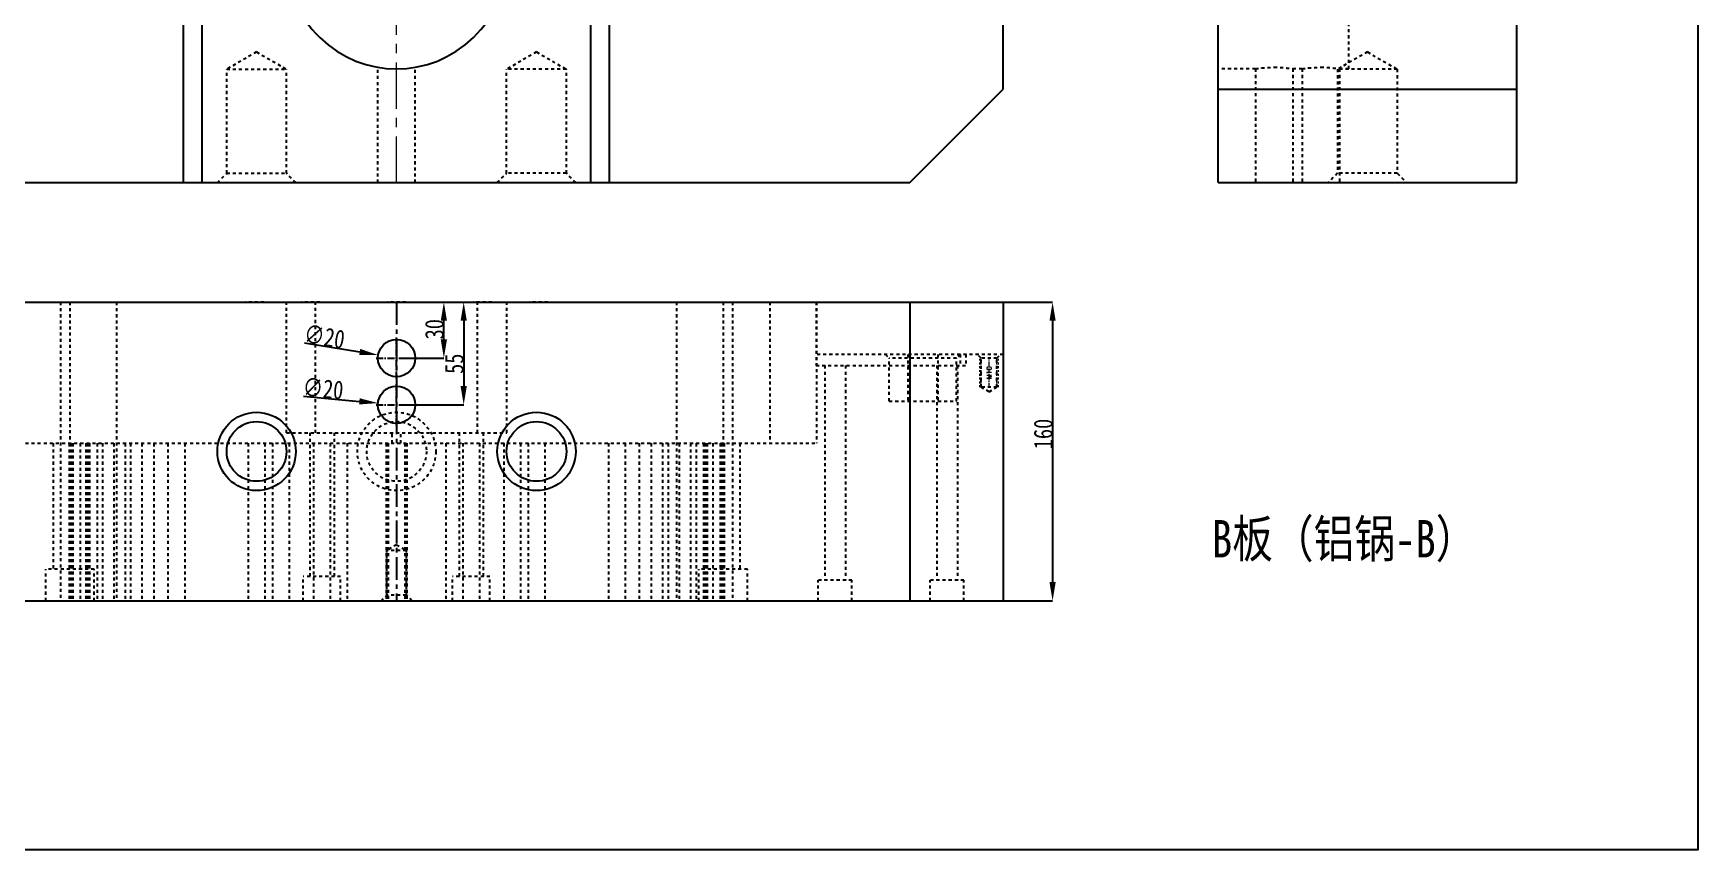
# Model space of a CAD drawing. Header units: millimetres. Extents: x 1937 to 4271, y -9032 to 1737.
# Drawn here: x 2521 to 3413, y -4843 to -4406 of the extents above; entities that cross this region are included whole.
import ezdxf
from ezdxf.enums import TextEntityAlignment as Align

# ---------------------------------------------------------------- set-up
doc = ezdxf.new("R2010")
doc.units = ezdxf.units.MM
doc.header["$LTSCALE"] = 16.335
doc.header["$PDMODE"] = 3
doc.header["$PDSIZE"] = 0.3125
doc.linetypes.add('CENTER', pattern=[0.6, 0.375, -0.075, 0.075, -0.075])
doc.linetypes.add('HIDDEN', pattern=[0.2, 0.1, -0.1])
doc.layers.get('0').update_dxf_attribs({"linetype": 'CONTINUOUS'})
doc.layers.get('Defpoints').update_dxf_attribs({"linetype": 'CONTINUOUS'})
doc.layers.add('center', color=1, linetype='CENTER', lineweight=9)
doc.layers.add('screw', color=33, linetype='CONTINUOUS', lineweight=13)
doc.layers.add('DEFAULT_2', color=8, linetype='HIDDEN')
doc.styles.get("Standard").update_dxf_attribs({"font": 'txt', "width": 0.8})
doc.styles.add('TXT', font='txt.shx', dxfattribs={"bigfont": 'gbcbig.shx'})
doc.dimstyles.new('副本 ISO-25-1', dxfattribs={"dimtxt": 10, "dimasz": 10, "dimexe": 0, "dimexo": 0, "dimgap": 0, "dimtad": 1, "dimtxsty": 'Standard', "dimcen": 0, "dimclrd": 6, "dimclre": 6, "dimclrt": 4, "dimazin": 0, "dimtfac": 1, "dimtofl": 0, "dimtmove": 0, "dimatfit": 3, "dimfxl": 0, "dimarcsym": 0})

# ---------------------------------------------------------------- blocks, each defined once
blk = doc.blocks.new('*D215')
at = {"color": 6, "lineweight": -2}
blk.add_line((2666.72, -4571.5), (2696.32, -4576.42), dxfattribs=at)
at = {"color": 6}
blk.add_solid([(2696.59, -4574.78), (2696.04, -4578.07), (2706.18, -4578.06)], dxfattribs=at)
at = {"layer": 'Defpoints', "color": 0}
for p in [(2706.18, -4578.06), (2725.91, -4581.35)]:
    blk.add_point(p, dxfattribs=at)
at = {"color": 4, "insert": (2677.41, -4568.21), "char_height": 10, "attachment_point": 5, "rotation": 350.54945}
blk.add_mtext('∅20', dxfattribs=at)
blk = doc.blocks.new('*D216')
at = {"color": 6, "lineweight": -2}
blk.add_line((2666.26, -4600.09), (2696.13, -4602.86), dxfattribs=at)
at = {"color": 6}
blk.add_solid([(2696.28, -4601.2), (2695.98, -4604.52), (2706.09, -4603.78)], dxfattribs=at)
at = {"layer": 'Defpoints', "color": 0}
for p in [(2706.09, -4603.78), (2726, -4605.63)]:
    blk.add_point(p, dxfattribs=at)
at = {"color": 4, "insert": (2676.68, -4596.04), "char_height": 10, "attachment_point": 5, "rotation": 354.70406}
blk.add_mtext('∅20', dxfattribs=at)
blk = doc.blocks.new('*D217')
at = {"color": 6, "lineweight": -2}
for p, q in [((2728.2, -4549.71), (2741.39, -4549.71)), ((2741.39, -4569.71), (2741.39, -4559.71)), ((2719.34, -4579.71), (2741.39, -4579.71))]:
    blk.add_line(p, q, dxfattribs=at)
at = {"color": 6}
for points in [[(2739.73, -4559.71), (2743.06, -4559.71), (2741.39, -4549.71)], [(2739.73, -4569.71), (2743.06, -4569.71), (2741.39, -4579.71)]]:
    blk.add_solid(points, dxfattribs=at)
at = {"layer": 'Defpoints', "color": 0}
for p in [(2728.2, -4549.71), (2741.39, -4549.71), (2719.34, -4579.71)]:
    blk.add_point(p, dxfattribs=at)
at = {"color": 4, "insert": (2736.39, -4564.22), "char_height": 10, "attachment_point": 5, "rotation": 90}
blk.add_mtext('30', dxfattribs=at)
blk = doc.blocks.new('*D218')
at = {"color": 6, "lineweight": -2}
for p, q in [((2728.2, -4549.71), (2752.03, -4549.71)), ((2752.03, -4559.71), (2752.03, -4594.71)), ((2720.52, -4604.71), (2752.03, -4604.71))]:
    blk.add_line(p, q, dxfattribs=at)
at = {"color": 6}
for points in [[(2750.36, -4559.71), (2753.69, -4559.71), (2752.03, -4549.71)], [(2750.36, -4594.71), (2753.69, -4594.71), (2752.03, -4604.71)]]:
    blk.add_solid(points, dxfattribs=at)
at = {"layer": 'Defpoints', "color": 0}
for p in [(2728.2, -4549.71), (2720.52, -4604.71), (2752.03, -4604.71)]:
    blk.add_point(p, dxfattribs=at)
at = {"color": 4, "insert": (2747.03, -4582.71), "char_height": 10, "attachment_point": 5, "rotation": 90}
blk.add_mtext('55', dxfattribs=at)
blk = doc.blocks.new('*D219')
at = {"color": 6, "lineweight": -2}
for p, q in [((3020.18, -4549.71), (3067.59, -4549.71)), ((3067.59, -4559.71), (3067.59, -4699.71)), ((3031.34, -4709.71), (3067.59, -4709.71))]:
    blk.add_line(p, q, dxfattribs=at)
at = {"color": 6}
for points in [[(3065.93, -4559.71), (3069.26, -4559.71), (3067.59, -4549.71)], [(3065.93, -4699.71), (3069.26, -4699.71), (3067.59, -4709.71)]]:
    blk.add_solid(points, dxfattribs=at)
at = {"layer": 'Defpoints', "color": 0}
for p in [(3020.18, -4549.71), (3031.34, -4709.71), (3067.59, -4709.71)]:
    blk.add_point(p, dxfattribs=at)
at = {"color": 4, "insert": (3062.59, -4620.35), "char_height": 10, "attachment_point": 5, "rotation": 90}
blk.add_mtext('160', dxfattribs=at)

msp = doc.modelspace()

# ---------------------------------------------------------------- linework, layer by layer
at = {"color": 7, "linetype": 'Continuous'}
for p, q in [((3316.279, -4485.705), (3316.279, -3785.705)), ((3041.045, -4435.705), (3041.045, -3835.705)), ((3156.279, -4485.705), (3156.279, -4227.044)), ((2601.934, -4485.705), (2601.934, -4325.705)), ((2611.934, -4485.705), (2611.934, -4325.705)), ((2820.156, -4485.705), (2820.156, -4325.705)), ((2830.156, -4485.705), (2830.156, -4325.705)), ((2991.045, -4485.705), (3041.045, -4435.705)), ((3156.279, -4435.705), (3316.279, -4435.705)), ((2441.045, -4485.705), (2991.045, -4485.705)), ((3156.279, -4485.705), (3316.279, -4485.705)), ((2391.045, -4549.707), (3041.045, -4549.707)), ((2601.934, -4549.707), (2601.934, -4549.807)), ((2601.934, -4549.807), (2611.934, -4549.807)), ((2611.934, -4549.707), (2611.934, -4549.807)), ((2820.156, -4549.707), (2820.156, -4549.807)), ((2820.156, -4549.807), (2830.156, -4549.807)), ((2830.156, -4549.707), (2830.156, -4549.807)), ((2991.045, -4549.707), (2991.045, -4709.707)), ((3041.045, -4549.707), (3041.045, -4709.707)), ((2391.045, -4709.707), (3041.045, -4709.707))]:
    msp.add_line(p, q, dxfattribs=at)
at = {"color": 1, "linetype": 'CENTER', "ltscale": 1.990328}
msp.add_line((2716.045, -4549.707), (2716.045, -4709.707), dxfattribs=at)
at = {"color": 1, "linetype": 'CENTER', "ltscale": 0.621977}
for p, q in [((2716.045, -4590.707), (2716.045, -4568.707)), ((2705.045, -4579.707), (2727.045, -4579.707)), ((2716.045, -4615.707), (2716.045, -4593.707)), ((2705.045, -4604.707), (2727.045, -4604.707))]:
    msp.add_line(p, q, dxfattribs=at)
msp.add_lwpolyline([(2262.618, -3669.159), (3413.276, -3669.159), (3413.276, -4843.037), (2262.618, -4843.037)], close=True)
at = {"color": 7, "linetype": 'Continuous'}
for centre, radius in [((2716.045, -4579.707), 10), ((2716.045, -4604.707), 10), ((2641.045, -4629.707), 21), ((2791.045, -4629.707), 21), ((2641.045, -4629.707), 16), ((2791.045, -4629.707), 16)]:
    msp.add_circle(centre, radius, dxfattribs=at)
msp.add_arc((2716.045, -4365.705), 59.05, 137.359817, 42.640183, dxfattribs=at)
at = {"layer": 'center', "color": 1, "linetype": 'CENTER', "ltscale": 4.042853}
msp.add_line((2716.045, -4485.705), (2716.045, -3785.705), dxfattribs=at)
at = {"layer": 'DEFAULT_2', "color": 8, "linetype": 'HIDDEN'}
for p, q in [((3156.379, -4485.705), (3156.379, -4325.705)), ((3226.279, -4424.755), (3226.279, -4325.705)), ((2641.045, -4415.705), (2625.045, -4424.943)), ((2641.045, -4415.705), (2657.045, -4424.943)), ((2791.045, -4415.705), (2775.045, -4424.943)), ((2791.045, -4415.705), (2807.045, -4424.943)), ((3236.279, -4415.705), (3220.279, -4424.943)), ((3236.279, -4415.705), (3252.279, -4424.943)), ((2625.045, -4424.943), (2657.045, -4424.943)), ((2625.045, -4480.705), (2625.045, -4424.943)), ((2657.045, -4480.705), (2657.045, -4424.943)), ((2706.045, -4485.705), (2706.045, -4423.902)), ((2726.045, -4485.705), (2726.045, -4423.902)), ((2807.045, -4424.943), (2775.045, -4424.943)), ((2775.045, -4480.705), (2775.045, -4424.943)), ((2807.045, -4480.705), (2807.045, -4424.943)), ((3176.279, -4424.755), (3156.279, -4424.755)), ((3176.279, -4424.755), (3176.279, -4485.705)), ((3201.279, -4424.755), (3196.279, -4424.755)), ((3196.279, -4424.755), (3196.279, -4485.705)), ((3201.279, -4424.755), (3201.279, -4485.705)), ((3252.279, -4424.943), (3220.279, -4424.943)), ((3220.279, -4424.943), (3220.279, -4480.705)), ((3226.279, -4424.755), (3221.279, -4424.755)), ((3221.279, -4424.755), (3221.279, -4485.705)), ((3252.279, -4424.943), (3252.279, -4480.705)), ((2620.045, -4485.705), (2625.045, -4480.705)), ((2625.045, -4480.705), (2657.045, -4480.705)), ((2662.045, -4485.705), (2657.045, -4480.705)), ((2770.045, -4485.705), (2775.045, -4480.705)), ((2807.045, -4480.705), (2775.045, -4480.705)), ((2812.045, -4485.705), (2807.045, -4480.705)), ((3220.279, -4480.705), (3215.279, -4485.705)), ((3252.279, -4480.705), (3220.279, -4480.705)), ((3252.279, -4480.705), (3257.279, -4485.705)), ((2536.045, -4549.707), (2536.045, -4709.707)), ((2541.045, -4549.707), (2541.045, -4625.348)), ((2566.045, -4549.707), (2566.045, -4709.707)), ((2634.984, -4549.707), (2634.984, -4549.807)), ((2644.984, -4549.807), (2634.984, -4549.807)), ((2644.984, -4549.707), (2644.984, -4549.807)), ((2656.995, -4619.707), (2656.995, -4549.707)), ((2664.984, -4549.707), (2664.984, -4549.807)), ((2674.984, -4549.807), (2664.984, -4549.807)), ((2672.607, -4619.707), (2672.607, -4549.707)), ((2674.984, -4549.707), (2674.984, -4549.807)), ((2711.045, -4549.707), (2711.045, -4549.807)), ((2721.045, -4549.807), (2711.045, -4549.807)), ((2721.045, -4549.707), (2721.045, -4549.807)), ((2757.106, -4549.707), (2757.106, -4549.807)), ((2767.106, -4549.807), (2757.106, -4549.807)), ((2759.484, -4619.707), (2759.484, -4549.707)), ((2767.106, -4549.707), (2767.106, -4549.807)), ((2775.095, -4619.707), (2775.095, -4549.707)), ((2787.106, -4549.707), (2787.106, -4549.807)), ((2797.106, -4549.807), (2787.106, -4549.807)), ((2797.106, -4549.707), (2797.106, -4549.807)), ((2866.045, -4549.707), (2866.045, -4709.707)), ((2891.045, -4549.707), (2891.045, -4625.348)), ((2896.045, -4549.707), (2896.045, -4709.707)), ((2916.045, -4549.707), (2916.045, -4625.348)), ((2940.858, -4549.707), (2940.858, -4583.708)), ((2941.045, -4549.707), (2941.045, -4625.348)), ((2941.045, -4549.807), (3041.045, -4549.807)), ((2940.858, -4583.708), (3021.045, -4583.708)), ((3041.045, -4577.708), (2941.045, -4577.708)), ((2945.545, -4583.708), (2945.545, -4698.707)), ((2956.545, -4583.708), (2956.545, -4698.707)), ((2978.045, -4577.708), (2980.045, -4579.708)), ((3016.045, -4579.708), (2980.045, -4579.708)), ((2980.045, -4602.708), (2980.045, -4579.708)), ((2990.045, -4577.708), (2990.045, -4602.708)), ((3005.545, -4583.708), (3005.545, -4698.707)), ((3006.045, -4577.708), (3006.045, -4602.708)), ((3018.045, -4577.708), (3016.045, -4579.708)), ((3016.045, -4602.708), (3016.045, -4579.708)), ((3016.545, -4583.708), (3016.545, -4698.707)), ((3018.045, -4577.708), (3018.045, -4583.708)), ((3021.045, -4577.708), (3021.045, -4583.708)), ((3029.295, -4579.708), (3027.295, -4577.708)), ((3037.795, -4579.708), (3029.295, -4579.708)), ((3029.295, -4595.254), (3029.295, -4579.708)), ((3037.795, -4579.708), (3039.795, -4577.708)), ((3037.795, -4595.254), (3037.795, -4579.708)), ((3037.795, -4595.254), (3029.295, -4595.254)), ((3033.545, -4597.708), (3029.295, -4595.254)), ((3033.545, -4597.708), (3037.795, -4595.254)), ((2980.045, -4602.708), (3016.045, -4602.708)), ((2656.998, -4619.707), (2775.092, -4619.707)), ((2669.545, -4619.707), (2669.545, -4696.707)), ((2682.545, -4619.707), (2682.545, -4696.707)), ((2713.754, -4625.348), (2713.754, -4619.707)), ((2718.336, -4625.348), (2718.336, -4619.707)), ((2749.545, -4619.707), (2749.545, -4696.707)), ((2762.545, -4619.707), (2762.545, -4696.707)), ((2491.045, -4625.348), (2941.045, -4625.348)), ((2532.045, -4625.348), (2532.045, -4692.707)), ((2540.545, -4625.348), (2540.545, -4709.707)), ((2541.545, -4625.348), (2541.545, -4709.707)), ((2542.545, -4625.348), (2542.545, -4709.707)), ((2546.545, -4625.348), (2546.545, -4709.707)), ((2549.545, -4625.348), (2549.545, -4709.707)), ((2550.045, -4625.348), (2550.045, -4692.707)), ((2550.545, -4625.348), (2550.545, -4709.707)), ((2551.545, -4625.348), (2551.545, -4709.707)), ((2555.545, -4625.348), (2555.545, -4709.707)), ((2558.545, -4625.348), (2558.545, -4709.707)), ((2564.545, -4625.348), (2564.545, -4709.707)), ((2570.545, -4625.348), (2570.545, -4709.707)), ((2573.545, -4625.348), (2573.545, -4709.707)), ((2579.545, -4625.348), (2579.545, -4709.707)), ((2586.045, -4625.348), (2586.045, -4709.707)), ((2593.545, -4625.348), (2593.545, -4709.707)), ((2602.545, -4625.348), (2602.545, -4709.707)), ((2636.545, -4625.348), (2636.545, -4709.707)), ((2645.545, -4625.348), (2645.545, -4709.707)), ((2649.545, -4625.348), (2649.545, -4709.707)), ((2658.545, -4625.348), (2658.545, -4709.707)), ((2671.545, -4625.348), (2671.545, -4709.707)), ((2680.545, -4625.348), (2680.545, -4709.707)), ((2689.545, -4625.348), (2689.545, -4709.707)), ((2710.545, -4625.348), (2710.545, -4709.707)), ((2711.545, -4625.348), (2711.545, -4709.707)), ((2720.545, -4625.348), (2720.545, -4709.707)), ((2721.545, -4625.348), (2721.545, -4709.707)), ((2742.545, -4625.348), (2742.545, -4709.707)), ((2751.545, -4625.348), (2751.545, -4709.707)), ((2760.545, -4625.348), (2760.545, -4709.707)), ((2773.545, -4625.348), (2773.545, -4709.707)), ((2782.545, -4625.348), (2782.545, -4709.707)), ((2786.545, -4625.348), (2786.545, -4709.707)), ((2795.545, -4625.348), (2795.545, -4709.707)), ((2829.545, -4625.348), (2829.545, -4709.707)), ((2838.545, -4625.348), (2838.545, -4709.707)), ((2846.045, -4625.348), (2846.045, -4709.707)), ((2852.545, -4625.348), (2852.545, -4709.707)), ((2858.545, -4625.348), (2858.545, -4709.707)), ((2861.545, -4625.348), (2861.545, -4709.707)), ((2867.545, -4625.348), (2867.545, -4709.707)), ((2873.545, -4625.348), (2873.545, -4709.707)), ((2876.545, -4625.348), (2876.545, -4709.707)), ((2880.545, -4625.348), (2880.545, -4709.707)), ((2881.545, -4625.348), (2881.545, -4709.707)), ((2882.045, -4625.348), (2882.045, -4692.707)), ((2882.545, -4625.348), (2882.545, -4709.707)), ((2885.545, -4625.348), (2885.545, -4709.707)), ((2889.545, -4625.348), (2889.545, -4709.707)), ((2890.545, -4625.348), (2890.545, -4709.707)), ((2891.545, -4625.348), (2891.545, -4709.707)), ((2900.045, -4625.348), (2900.045, -4692.707)), ((2716.045, -4679.707), (2710.795, -4682.738)), ((2716.045, -4679.707), (2721.295, -4682.738)), ((2721.295, -4682.738), (2710.795, -4682.738)), ((2710.795, -4706.707), (2710.795, -4682.738)), ((2721.295, -4706.707), (2721.295, -4682.738)), ((2528.045, -4709.707), (2528.045, -4692.707)), ((2554.045, -4692.707), (2528.045, -4692.707)), ((2554.045, -4709.707), (2554.045, -4692.707)), ((2686.045, -4696.707), (2666.045, -4696.707)), ((2666.045, -4709.707), (2666.045, -4696.707)), ((2686.045, -4709.707), (2686.045, -4696.707)), ((2766.045, -4696.707), (2746.045, -4696.707)), ((2746.045, -4709.707), (2746.045, -4696.707)), ((2766.045, -4709.707), (2766.045, -4696.707)), ((2904.045, -4692.707), (2878.045, -4692.707)), ((2878.045, -4709.707), (2878.045, -4692.707)), ((2904.045, -4709.707), (2904.045, -4692.707)), ((2960.045, -4698.707), (2942.045, -4698.707)), ((2942.045, -4709.707), (2942.045, -4698.707)), ((2960.045, -4709.707), (2960.045, -4698.707)), ((3020.045, -4698.707), (3002.045, -4698.707)), ((3002.045, -4709.707), (3002.045, -4698.707)), ((3020.045, -4709.707), (3020.045, -4698.707)), ((2707.795, -4709.707), (2710.795, -4706.707)), ((2721.295, -4706.707), (2710.795, -4706.707)), ((2724.295, -4709.707), (2721.295, -4706.707))]:
    msp.add_line(p, q, dxfattribs=at)
for radius in [21, 16]:
    msp.add_circle((2716.045, -4629.707), radius, dxfattribs=at)
for points, knots in [([(3176.279, -4424.755), (3176.262, -4424.756), (3176.406, -4424.737), (3176.474, -4424.72), (3176.754, -4424.677), (3177.227, -4424.6), (3178.077, -4424.475), (3179.864, -4424.24), (3182.64, -4423.98), (3185.001, -4423.902), (3186.279, -4423.902)], [0, 0, 0, 0, 0.0049017, 0.0194868, 0.0435745, 0.0769586, 0.1699595, 0.2946419, 0.6184467, 1, 1, 1, 1]), ([(3186.279, -4423.902), (3186.93, -4423.902), (3188.208, -4423.924), (3190.061, -4424.016), (3191.768, -4424.153), (3193.066, -4424.293), (3193.983, -4424.409), (3194.565, -4424.489), (3195.068, -4424.562), (3195.486, -4424.626), (3195.78, -4424.673), (3195.97, -4424.704), (3196.079, -4424.722), (3196.16, -4424.734), (3196.227, -4424.75), (3196.251, -4424.745), (3196.28, -4424.759), (3196.279, -4424.755)], [0, 0, 0, 0, 0.1943371, 0.381574, 0.5540071, 0.7053868, 0.7714026, 0.8300616, 0.8807702, 0.9230501, 0.9564283, 0.9696469, 0.9805132, 0.9890045, 0.9950979, 0.9987707, 1, 1, 1, 1]), ([(3201.279, -4424.755), (3201.262, -4424.756), (3201.406, -4424.737), (3201.474, -4424.72), (3201.754, -4424.677), (3202.227, -4424.6), (3203.077, -4424.475), (3204.864, -4424.24), (3207.64, -4423.98), (3210.001, -4423.902), (3211.279, -4423.902)], [0, 0, 0, 0, 0.0049017, 0.0194868, 0.0435745, 0.0769586, 0.1699595, 0.2946419, 0.6184467, 1, 1, 1, 1]), ([(3211.279, -4423.902), (3211.93, -4423.902), (3213.208, -4423.924), (3215.061, -4424.016), (3216.768, -4424.153), (3218.066, -4424.293), (3218.983, -4424.409), (3219.565, -4424.489), (3220.068, -4424.562), (3220.486, -4424.626), (3220.78, -4424.673), (3220.97, -4424.704), (3221.079, -4424.722), (3221.16, -4424.734), (3221.227, -4424.75), (3221.251, -4424.745), (3221.28, -4424.759), (3221.279, -4424.755)], [0, 0, 0, 0, 0.1943371, 0.381574, 0.5540071, 0.7053868, 0.7714026, 0.8300616, 0.8807702, 0.9230501, 0.9564283, 0.9696469, 0.9805132, 0.9890045, 0.9950979, 0.9987707, 1, 1, 1, 1])]:
    msp.add_open_spline(points, degree=3, knots=knots, dxfattribs=at)
at = {"layer": 'screw', "color": 92, "linetype": 'HIDDEN', "ltscale": 0.621977}
for p, q in [((3028.545, -4595.254), (3028.545, -4579.708)), ((3038.545, -4595.254), (3038.545, -4579.708))]:
    msp.add_line(p, q, dxfattribs=at)
at = {"layer": 'screw', "linetype": 'HIDDEN', "ltscale": 0.621977}
for p, q in [((3029.295, -4595.254), (3029.295, -4579.708)), ((3037.795, -4595.254), (3037.795, -4579.708))]:
    msp.add_line(p, q, dxfattribs=at)
at = {"layer": 'screw', "color": 1, "linetype": 'CENTER', "ltscale": 0.388736}
msp.add_line((3033.545, -4595.254), (3033.545, -4579.708), dxfattribs=at)

# ---------------------------------------------------------------- texts
at = {"insert": (3152.947, -4666.467), "char_height": 20, "width": 149.30384, "attachment_point": 1}
msp.add_mtext('{\\fSimSun|b0|i0|c134|p2;B板（铝锅-B）}', dxfattribs=at)
at = {"layer": 'screw', "color": 222, "linetype": 'HIDDEN', "ltscale": 0.621977, "style": 'TXT'}
msp.add_text('M10', height=2.5, rotation=90, dxfattribs=at).set_placement((3033.545, -4587.481), align=Align.MIDDLE)

# ---------------------------------------------------------------- dimensions: what is measured, and where the dimension line sits
for base, p1, p2, picture, middle in [((2741.395, -4549.707), (2719.341, -4579.707), (2728.202, -4549.707), '*D217', (2741.395, -4564.217)), ((2752.028, -4604.707), (2728.202, -4549.707), (2720.523, -4604.707), '*D218', (2752.028, -4582.707)), ((3067.594, -4709.707), (3020.181, -4549.707), (3031.342, -4709.707), '*D219', (3067.594, -4620.353))]:
    dim = msp.add_linear_dim(base=base, p1=p1, p2=p2, angle=90, dimstyle='副本 ISO-25-1', override={"dimfxl": 1.25, "dimarcsym": 1})
    dim.commit()
    dim.dimension.update_dxf_attribs({"geometry": picture, "text_midpoint": middle, "dimtype": 160})
for p1, p2, picture, middle in [((2725.909, -4581.349), (2706.181, -4578.065), '*D215', (2677.409, -4568.207)), ((2726.002, -4605.63), (2706.088, -4603.784), '*D216', (2676.677, -4596.036))]:
    dim = msp.add_diameter_dim_2p(p1=p1, p2=p2, dimstyle='副本 ISO-25-1', override={"dimfxl": 1.25, "dimarcsym": 1})
    dim.commit()
    dim.dimension.update_dxf_attribs({"geometry": picture, "text_midpoint": middle})

doc.saveas('drawing.dxf')
